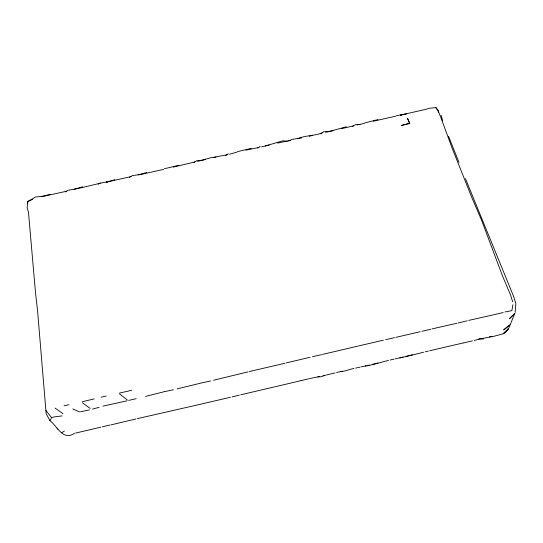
<?xml version="1.0" encoding="UTF-8"?>
<svg xmlns="http://www.w3.org/2000/svg" width="543" height="543" viewBox="0 0 543 543"><rect width="100%" height="100%" fill="white"/><g stroke="black" fill="none" stroke-linecap="round" stroke-linejoin="round"><path stroke-width="0.81" d="M438.52 112.245L438.574 110.996L435.941 107.636L427.911 108.396M515.171 312.347L515.85 303.618L513.637 296.444L465.46 178.647M512.891 304.759L511.893 310.623L505.017 311.96M509.001 327.66L513.081 317.574M513.25 317.105L515.008 313.148L509.599 318.578L514.431 313.779M74.581 433.294C62.608 441.16 57.599 426.262 49.942 420.703L51.619 417.703L53.709 416.97L62.058 415.904M508.567 328.59L505.547 332.119L503.375 333.721L508.567 328.59L503.375 333.721L493.465 336.409L483.351 338.275M509.931 324.816L503.673 329.906L508.601 325.929M463.328 342.918L429.71 350.751M61.705 432.791L64.373 431.027M65.452 191.964L68.024 190.294L76.916 188.699C87.756 186.548 98.229 183.276 109.014 181.532L131.026 176.604M98.14 184.213L100.238 182.869M193.722 162.506L196.444 160.837L201.758 160.239L210.562 157.83L227.157 154.803M129.377 177.418L132.39 175.593L141.105 174.418L163.579 169.409M352.556 126.404L355.461 124.652L359.961 124.557M320.268 133.822L323.757 131.745L328.461 131.711L346.353 126.763M257.749 147.947L260.287 146.44M225.542 155.481L228.454 153.845M288.713 141.004L292.154 139.395L301.535 137.942M32.634 199.335L27.591 201.616L27.15 207.826L28.48 212.347L35.492 292.528L37.582 310.99L46.155 413.596L49.942 420.703M297.713 138.669C305.546 135.343 314.18 135.906 322.155 132.994M74.065 189.337L82.706 186.772M265.249 145.986L282.923 140.793L287.295 141.248M114.811 179.753L106.116 182.224L109.014 181.532M409.361 123.241L401.277 125.487L409.775 123.573L407.549 118.449L409.775 123.573M229.513 154.219L236.891 152.189M75.586 433.063L100.91 427.158M138.071 174.873L146.807 172.498M178.756 165.316L164.549 168.703M145.578 396.39L164.176 391.72M341.323 128.725L353.826 125.779M277.683 143.087L290.729 140.298M377.908 119.582L364.747 122.942M110.826 424.925L136.015 418.918M194.828 161.984L173.271 167.108M92.514 409.076L99.104 407.352M427.361 108.953L400.462 115.136L406.646 113.833M372.539 364.339L377.942 362.968M41.947 196.43L50.594 194.251M200.985 383.093L177.133 388.863M310.087 357.267L285.91 362.995M373.367 121.232L395.847 116.148M102.919 406.15L126.953 400.822M197.102 405.017L230.517 397.259M232.173 396.879L239.341 395.121M94.095 398.935L82.441 401.684M457.939 323.037L467.19 320.798M251.266 148.382L237.393 151.653M261.556 146.888L269.192 145.042M102.308 426.832L109.74 425.047M405.662 356.452L412.49 354.81M463.654 342.952L472.362 340.848M358.278 346.027L322.488 354.423M326.316 375.003L335.051 372.912M336.531 372.559L342.158 371.208M474.29 340.407L480.969 338.812L483.467 338.798L478.763 338.839M309.238 136.232L312.144 135.54M383.365 340.189L358.93 345.871M494.028 314.696L503.185 312.51M266.185 388.829L240.807 394.768M301.155 380.616L308.838 378.79M197.55 161.373L205.349 159.533M213.542 380.236L247.975 371.894M131.711 390.295L119.535 393.084M420.167 331.712L395.786 337.373M421.85 331.332L430.979 329.187M395.236 358.875L403.049 357.05M266.613 388.734L274.826 386.82M249.169 371.582L284.756 363.308M128.671 400.401L136.212 398.657M423.547 352.21C415.626 354.328 407.874 356.004 399.913 357.993M425.176 351.837L428.427 351.083M66.64 191.217L44.404 196.132L35.675 196.973L27.591 201.616L27.951 203.028M357.335 124.992L364.373 123.376M101.181 397.184L106.184 396.037M432.187 328.868L456.894 323.261M493.417 314.831L468.684 320.404M258.814 147.506L245.87 150.146M312.51 356.703L321.537 354.667M385.605 339.687L394.551 337.685M275.532 386.664L300.903 380.67M137.386 418.626L196.593 405.139M201.534 382.964L210.603 380.948M353.995 368.466C349.278 369.165 345.131 371.772 340.257 371.398M355.638 368.106L359.751 367.19M489.487 336.83L491.863 336.307M388.503 360.362C380.691 362.419 373.231 364.753 365.276 366.131M390.112 360.009L394.143 359.127M360.81 366.939L366.104 365.792M367.618 365.459L369.131 365.134M309.605 378.607L319.345 376.57M323.085 375.756L325.325 375.274L320.77 376.808L317.852 376.896M64.04 405.77L68.981 404.711M213.691 157.599L215.992 157.11M164.515 391.646L173.461 389.772M80.459 411.77L89.459 409.911M325.542 132.193L333.11 130.687M396.383 115.707L404.908 114.206M72.748 408.967L79.611 411.954M55.081 408.092L62.934 413.685M82.4 402.75L90.206 408.431M119.541 393.872L127.34 400.001M57.096 428.61L57.578 429.031M45.979 410.535L51.619 417.703M435.941 107.636L438.588 111.967L440.651 116.935L452.278 148.558L471.942 197.781L481.661 220.424L502.526 275.973L510.529 294.944L512.64 301.799M458.984 162.452L448.559 136.252M441.133 115.394L442.688 120.831"/></g></svg>
